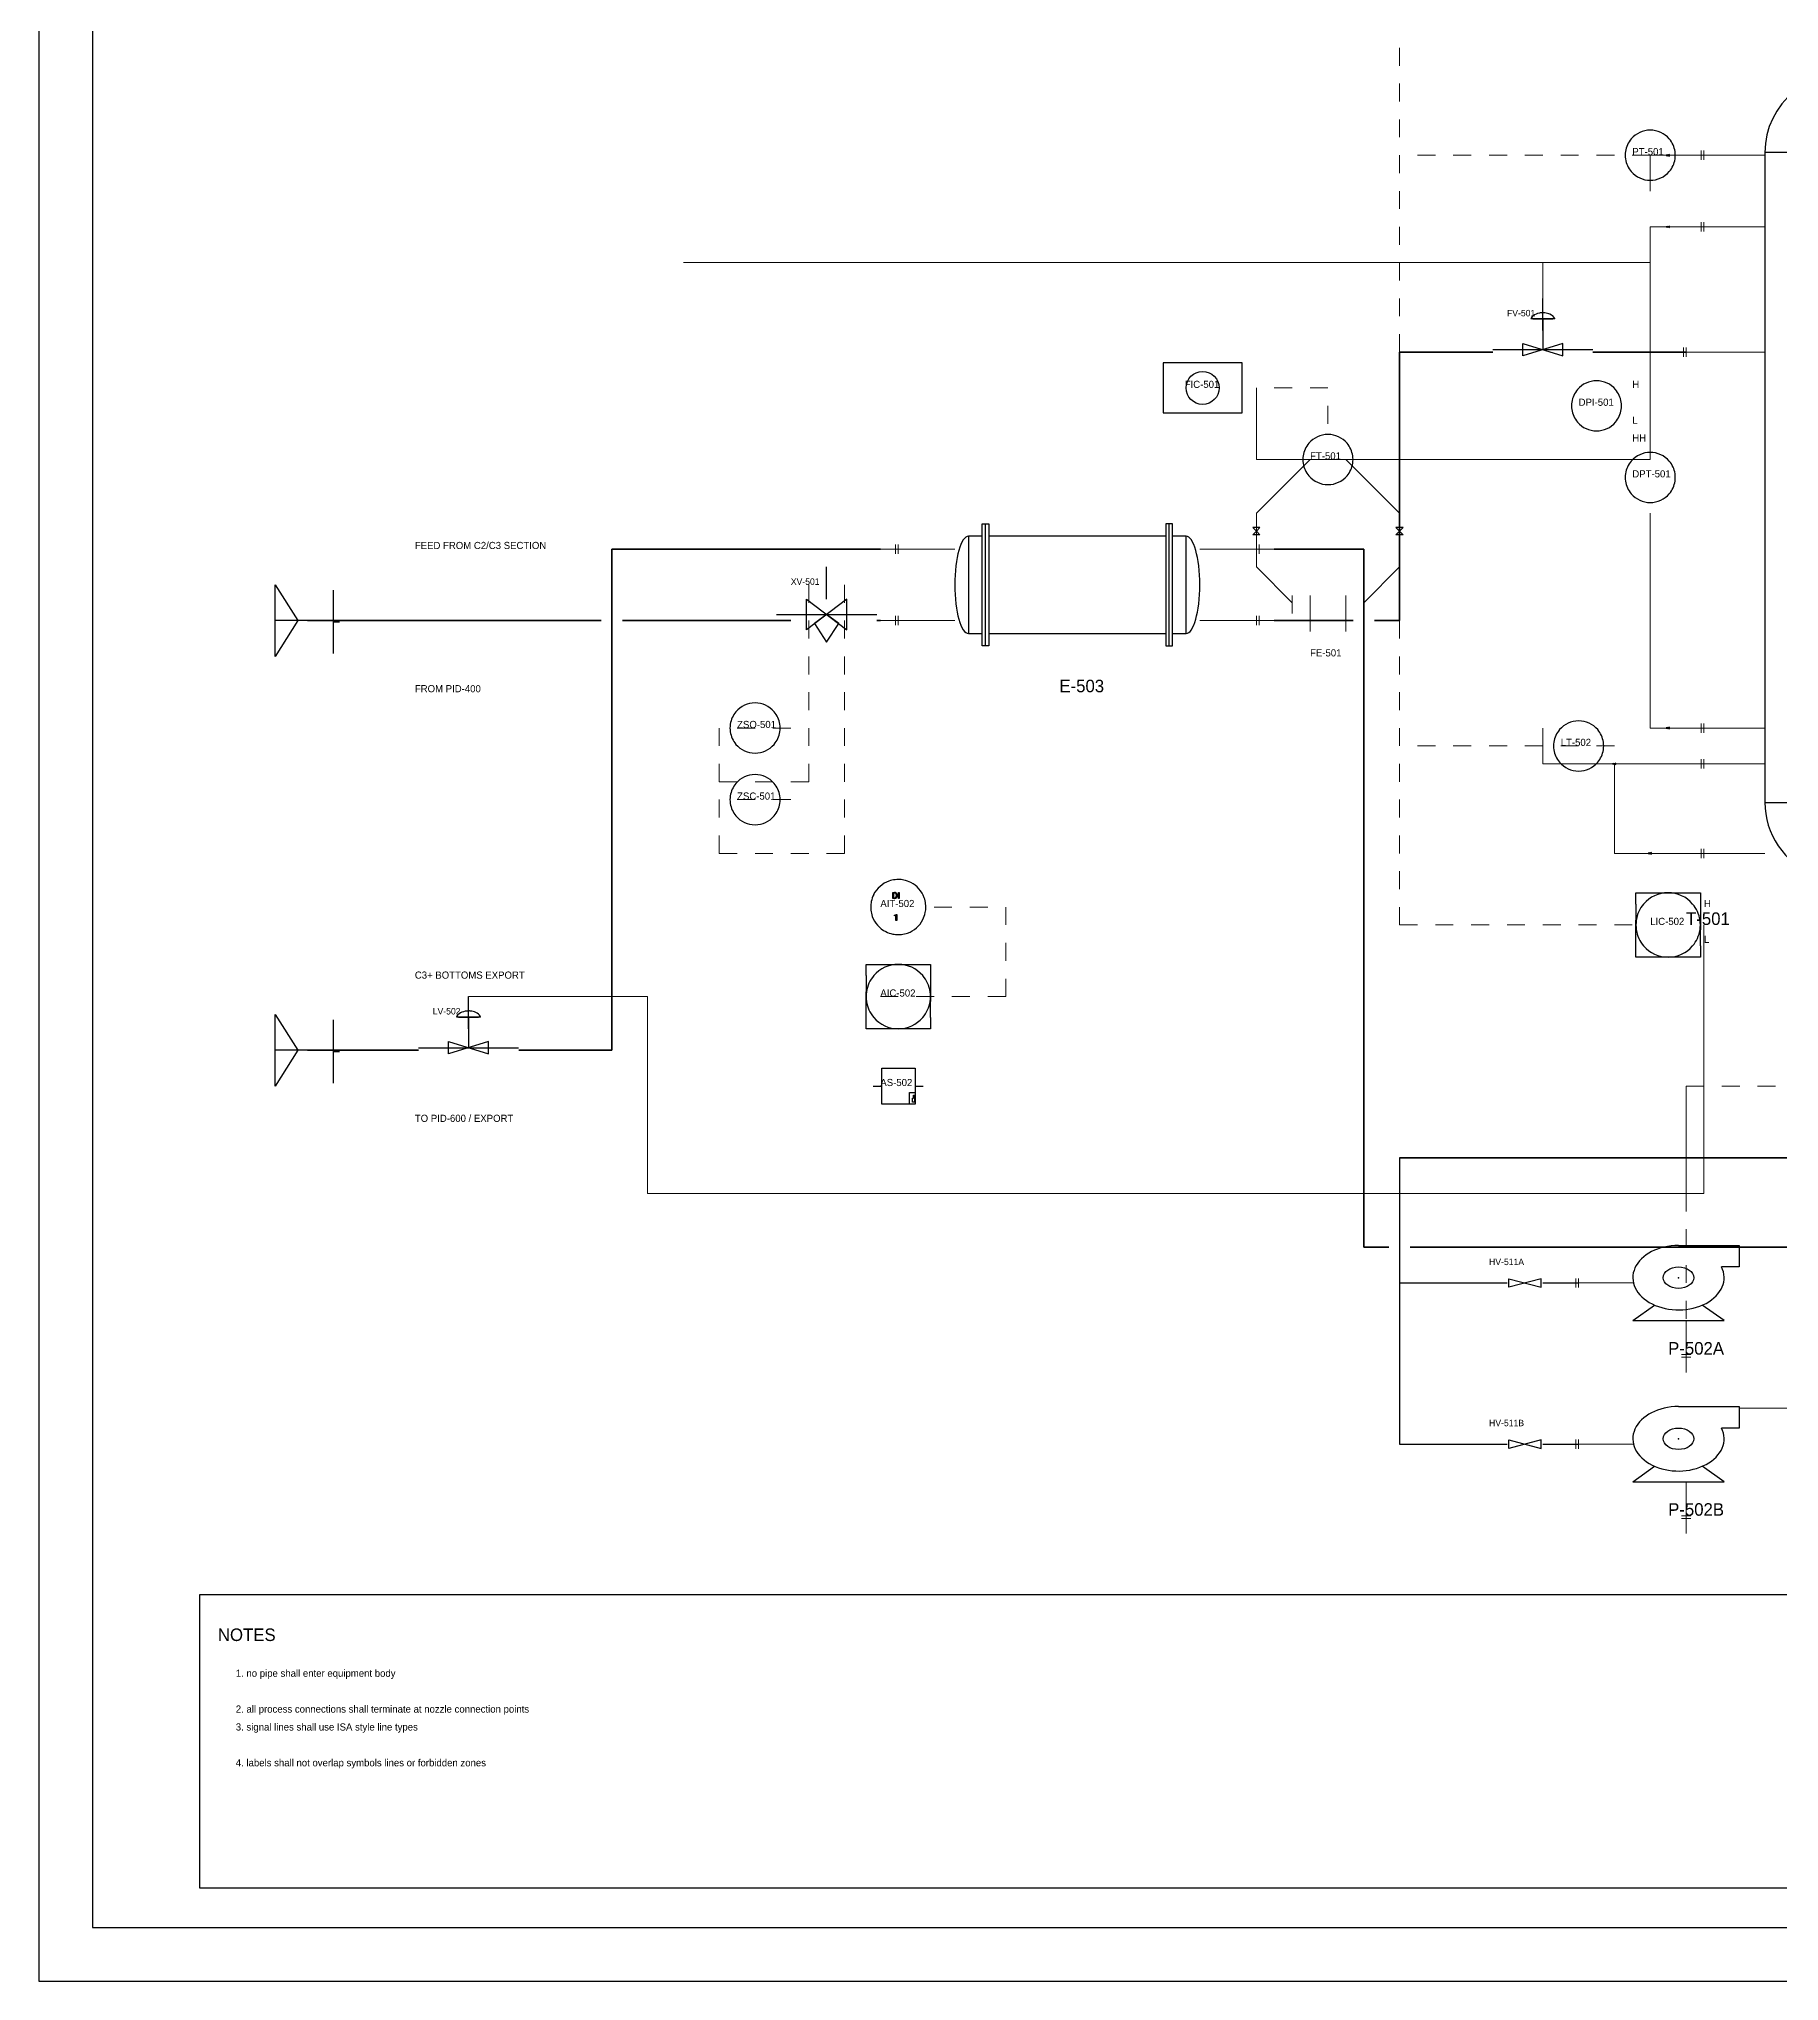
# Model space of a CAD drawing. Header units: metres. Extents: x 10 to 1179, y 10 to 831.
# Drawn here: x 10 to 496, y 10 to 552 of the extents above; entities that cross this region are included whole.
import ezdxf

# ---------------------------------------------------------------- set-up
doc = ezdxf.new("R2010")
doc.units = ezdxf.units.M
for name, color, linetype in [('BORDER', 7, 'Continuous'), ('EQUIPMENT', 7, 'Continuous'), ('IMPULSE_LINE', 8, 'Continuous'), ('INSTRUMENT', 7, 'Continuous'), ('NOZZLES', 7, 'Continuous'), ('PROCESS', 7, 'Continuous'), ('SIGNAL_ELECTRIC', 8, 'Continuous'), ('SIGNAL_PNEUMATIC', 8, 'Continuous'), ('SYMBOLS', 7, 'Continuous'), ('TABLE', 8, 'Continuous'), ('TEXT', 7, 'Continuous'), ('VALVES', 7, 'Continuous')]:
    doc.layers.add(name, color=color, linetype=linetype)

# ---------------------------------------------------------------- blocks, each defined once
blk = doc.blocks.new('YAML_PID_OFFPAGE_CONNECTOR')
at = {"layer": 'DEFAULT_1_2_778'}
for p, q in [((2.649, 0.672), (2.649, -0.731)), ((2.683, -0.03), (3.324, -0.03))]:
    blk.add_line(p, q, dxfattribs=at)
at = {"layer": 'DEFAULT_255_2_778'}
for p, q in [((-3.324, 0), (-3.324, 0.794)), ((-3.324, 0.794), (-0.996, 0)), ((2.497, 0), (-3.324, 0)), ((-0.996, 0), (-3.324, -0.794)), ((-3.324, -0.794), (-3.324, 0))]:
    blk.add_line(p, q, dxfattribs=at)
blk = doc.blocks.new('YAML_PID_DEETHANIZER_COLUMN')
at = {"layer": 'EQUIPMENT'}
blk.add_lwpolyline([(-0.5, -1.875), (0.5, -1.875), (0.5, 1.875), (-0.5, 1.875)], close=True, dxfattribs=at)
for centre, major_axis, start_param, end_param in [((0, 1.875), (-0.5, 0), 3.141593, 6.283185), ((0, -1.875), (0, -0.5), 4.712389, 7.853982)]:
    blk.add_ellipse(centre, major_axis=major_axis, ratio=1, start_param=start_param, end_param=end_param, dxfattribs=at)
blk = doc.blocks.new('YAML_PID_FEED_BOTTOMS_EXCHANGER')
for p, q in [((-1.6875, -0.625), (-1.6875, 0.625)), ((1.6875, -0.625), (1.6875, 0.625))]:
    blk.add_line(p, q)
for points in [[(-1.75, 0.625), (-1.625, 0.625), (-1.625, -0.625), (-1.75, -0.625)], [(1.75, 0.625), (1.625, 0.625), (1.625, -0.625), (1.75, -0.625)]]:
    blk.add_lwpolyline(points, close=True)
at = {"linetype": 'CONTINUOUS'}
for points in [[(-1.75, 0.5), (-2, 0.5), (-2, -0.5)], [(1.625, 0.5), (-1.625, 0.5)], [(1.75, -0.5), (2, -0.5), (2, 0.5), (1.75, 0.5)], [(-2, -0.5), (-1.75, -0.5)], [(-1.625, -0.5), (1.625, -0.5)]]:
    blk.add_lwpolyline(points, dxfattribs=at)
for centre, major_axis in [((-2, 0), (0, -0.5)), ((2, 0), (0, 0.5))]:
    blk.add_ellipse(centre, major_axis=major_axis, ratio=0.5, start_param=3.1415927, end_param=6.2831853)
blk = doc.blocks.new('YAML_PID_CENTRIFUGAL_PUMP')
for points in [[(-0.062, 0.437), (0.437, 0.437), (0.437, 0.187), (0.291, 0.187)], [(-0.438, -0.438), (-0.258, -0.258)], [(0.312, -0.438), (0.133, -0.258)], [(-0.438, -0.438), (0.312, -0.438)]]:
    blk.add_lwpolyline(points)
blk.add_circle((-0.062, 0.062), 0.125)
blk.add_arc((-0.062, 0.062), 0.375, 90, 19.4712)
blk.add_point((-0.062, 0.062))
blk = doc.blocks.new('YAML_PID_SHUTDOWN_VALVE')
at = {"layer": 'DEFAULT_255_2_778'}
for p, q in [((2.65, 1.85), (-2.65, -0.79)), ((-2.65, -0.79), (-2.65, 1.85)), ((-2.65, 1.85), (2.65, -0.79)), ((2.65, -0.79), (2.65, 1.85)), ((-6.61, 0.53), (6.61, 0.53)), ((0, 0.53), (-1.59, -0.26)), ((1.59, -0.26), (0, 0.53)), ((-1.59, -0.26), (0, -1.85)), ((0, -1.85), (1.59, -0.26))]:
    blk.add_line(p, q, dxfattribs=at)
blk = doc.blocks.new('YAML_PID_CONTROL_VALVE')
at = {"layer": 'DEFAULT_255_2_778'}
for p, q in [((1.59, 3.3), (-1.59, 3.3)), ((-1.32, 3.3), (1.32, 3.3)), ((0, 3.3), (0, -3.31)), ((1.59, 3.3), (1.59, 3.3)), ((2.65, -1.99), (-2.65, -4.64)), ((-2.65, -4.64), (-2.65, -1.99)), ((-2.65, -1.99), (2.65, -4.64)), ((2.65, -4.64), (2.65, -1.99)), ((-6.61, -3.31), (6.61, -3.31))]:
    blk.add_line(p, q, dxfattribs=at)
for centre, radius, start, end in [((-0.12, 3.05), 1.49, 139.274, 170.2375), ((0.08, 2.88), 1.75, 107.8085, 139.4549), ((0.03, 3.03), 1.6, 100.7622, 107.7138), ((0.01, 3.18), 1.44, 91.8616, 100.8049), ((0, 3.29), 1.33, 90.0038, 91.7662), ((0, 3.22), 1.41, 80.7831, 89.8951), ((-0.02, 3.11), 1.52, 79.284, 80.8774), ((-0.07, 2.91), 1.72, 54.0163, 78.868), ((0.03, 3), 1.59, 16.9721, 54.9197), ((0.18, 3.07), 1.43, 9.4624, 16.199)]:
    blk.add_arc(centre, radius, start, end, dxfattribs=at)
blk = doc.blocks.new('YAML_PID_MANUAL_BLOCK_VALVE')
blk.add_lwpolyline([(-0.5, -0.3), (-0.5, 0.3), (0.5, -0.3), (0.5, 0.3), (-0.5, -0.3)])
blk = doc.blocks.new('YAML_PID_FIELD_INSTRUMENT')
for start, end in [(40.5416, 139.4584), (171.3731, 188.6269), (139.4584, 171.3731), (8.6269, 40.5416), (351.3731, 8.6269), (188.6269, 220.5416), (220.5416, 319.4584), (319.4584, 351.3731)]:
    blk.add_arc((0, 0), 0.5, start, end)
blk = doc.blocks.new('YAML_PID_DCS_CONTROLLER')
for p, q in [((-0.5, 0.325), (-0.5, 0.075)), ((0.5, 0.325), (0.5, 0.075)), ((-0.5, -0.325), (-0.5, -0.075)), ((0.5, -0.325), (0.5, -0.075))]:
    blk.add_line(p, q)
for points in [[(-0.5, 0.325), (-0.5, 0.5), (0.5, 0.5), (0.5, 0.325)], [(-0.5, -0.075), (-0.5, 0.075)], [(0.5, 0.075), (0.5, -0.075)], [(0.5, -0.325), (0.5, -0.5), (-0.5, -0.5), (-0.5, -0.325)]]:
    blk.add_lwpolyline(points)
for start, end in [(139.4584, 171.3731), (40.5416, 139.4584), (8.6269, 40.5416), (171.3731, 188.6269), (351.3731, 8.6269), (188.6269, 220.5416), (319.4584, 351.3731), (220.5416, 319.4584)]:
    blk.add_arc((0, 0), 0.5, start, end)
blk = doc.blocks.new('YAML_PID_ANALYZER')
at = {"layer": 'DEFAULT_255_1_542'}
for p, q in [((-1.31, 2.06), (-1.31, 3.52)), ((-1.31, 3.52), (-0.9, 3.52)), ((-0.91, 2.06), (-1.31, 2.06)), ((-0.9, 3.37), (-1.12, 3.37)), ((-1.12, 3.37), (-1.12, 2.22)), ((-1.12, 2.22), (-0.92, 2.22)), ((-0.45, 2.75), (-0.45, 2.84)), ((-0.26, 2.84), (-0.26, 2.75)), ((0.05, 2.06), (0.05, 3.52)), ((0.05, 3.52), (0.24, 3.52)), ((0.24, 2.06), (0.05, 2.06)), ((0.24, 3.52), (0.24, 2.06)), ((-0.94, -1.96), (-0.4, -1.76)), ((-0.94, -2.13), (-0.94, -1.96)), ((-0.56, -1.99), (-0.94, -2.13)), ((-0.56, -3.23), (-0.56, -1.99)), ((-0.37, -3.23), (-0.56, -3.23)), ((-0.4, -1.76), (-0.37, -1.76)), ((-0.37, -1.76), (-0.37, -3.23))]:
    blk.add_line(p, q, dxfattribs=at)
for centre, radius, start, end in [((-0.91, 2.8), 0.576, 269.4971, 284.0204), ((-0.92, 2.91), 0.849, 270.4445, 278.451), ((-0.9, 2.79), 0.733, 75.4101, 90.3803), ((-0.9, 2.79), 0.571, 79.2151, 89.7446), ((-0.86, 2.98), 0.385, 40.384, 80.1432), ((-0.88, 2.72), 0.658, 278.1073, 299.0339), ((-0.87, 2.63), 0.399, 283.77, 318.1556), ((-0.87, 2.91), 0.61, 60.1456, 75.189), ((-0.91, 2.66), 0.452, 318.7416, 343.6873), ((-0.85, 2.95), 0.57, 26.5254, 60.1451), ((-0.89, 2.95), 0.426, 26.5778, 40.1533), ((-0.84, 2.64), 0.561, 299.2531, 333.4571), ((-1.01, 2.9), 0.554, 9.6572, 26.1932), ((-1.14, 2.73), 0.688, 343.3325, 355.8548), ((-1.3, 2.84), 0.854, 359.6455, 9.8607), ((-1.4, 2.75), 0.951, 355.4989, 0.0788), ((-0.99, 2.87), 0.729, 7.403, 26.8321), ((-0.96, 2.7), 0.699, 333.0707, 348.7181), ((-1.17, 2.74), 0.91, 348.729, 0.3013), ((-1.19, 2.84), 0.93, 0.1606, 7.7176)]:
    blk.add_arc(centre, radius, start, end, dxfattribs=at)
at = {"layer": 'DEFAULT_255_2_778'}
blk.add_line((-6.61, 0), (-6.61, 0), dxfattribs=at)
for centre, radius, start, end in [((-0.01, 0.01), 6.61, 109.7078, 153.0328), ((-0.02, 0.01), 6.6, 96.3164, 109.6517), ((0, -0.13), 6.74, 89.9875, 96.3278), ((0, -0.08), 6.69, 78.5415, 90.0352), ((0.03, 0.04), 6.57, 63.0463, 78.5245), ((0.01, 0.01), 6.61, 19.7078, 63.0328), ((0.08, 0), 6.69, 168.5415, 180.0352), ((-0.04, 0.03), 6.57, 153.0463, 168.5245), ((0.01, 0.02), 6.6, 6.3164, 19.6517), ((-0.13, 0), 6.74, 359.9875, 6.3278), ((0.13, 0), 6.74, 179.9875, 186.3278), ((-0.01, -0.02), 6.6, 186.3164, 199.6517), ((-0.01, -0.01), 6.61, 199.7078, 243.0328), ((0.01, -0.01), 6.61, 289.7078, 333.0328), ((0.04, -0.03), 6.57, 333.0463, 348.5245), ((-0.08, 0), 6.69, 348.5415, 0.0352), ((-0.03, -0.04), 6.57, 243.0463, 258.5245), ((0, 0.08), 6.69, 258.5415, 270.0352), ((0, 0.13), 6.74, 269.9875, 276.3278), ((0.02, -0.01), 6.6, 276.3164, 289.6517)]:
    blk.add_arc(centre, radius, start, end, dxfattribs=at)
blk = doc.blocks.new('YAML_PID_SAMPLE_POINT')
at = {"layer": 'DEFAULT_255_2_778'}
for p, q in [((-7.97, 0), (-5.32, 0)), ((-5.26, 2.65), (5.33, 2.65)), ((-5.26, -2.65), (-5.26, 2.65)), ((5.32, 0), (7.97, 0)), ((5.33, 2.65), (5.33, -2.65)), ((5.33, -2.65), (-5.26, -2.65)), ((3.61, -0.93), (5.33, -0.93)), ((3.61, -2.65), (3.61, -0.93)), ((5.33, -2.65), (3.61, -2.65)), ((4.53, -2.38), (4.53, -1.77)), ((4.53, -1.77), (4.89, -1.77)), ((4.89, -2.38), (4.53, -2.38)), ((4.89, -1.77), (4.89, -1.32)), ((4.89, -1.32), (5.19, -1.32)), ((5.19, -2.38), (4.89, -2.38)), ((5.19, -1.32), (5.19, -2.38)), ((5.33, -0.93), (5.33, -2.65))]:
    blk.add_line(p, q, dxfattribs=at)

msp = doc.modelspace()

# ---------------------------------------------------------------- linework, layer by layer
at = {"layer": 'BORDER'}
for points in [[(10, 10), (1179, 10), (1179, 831), (10, 831), (10, 10)], [(25, 25), (1164, 25), (1164, 816), (25, 816), (25, 25)]]:
    msp.add_lwpolyline(points, dxfattribs=at)
at = {"layer": 'IMPULSE_LINE', "lineweight": 18}
for p, q in [((470, 520), (460, 520)), ((460, 520), (460, 510)), ((470, 500), (460, 500)), ((460, 500), (460, 440)), ((350, 420), (365, 435)), ((390, 420), (375, 435)), ((350, 405), (350, 420)), ((390, 405), (390, 420)), ((460, 360), (460, 420)), ((360, 395), (350, 405)), ((380, 395), (390, 405)), ((360, 392), (360, 397)), ((380, 392), (380, 397)), ((430, 350), (430, 360)), ((470, 360), (460, 360)), ((470, 350), (430, 350)), ((450, 325), (450, 350)), ((470, 325), (450, 325))]:
    msp.add_line(p, q, dxfattribs=at)
at = {"layer": 'INSTRUMENT'}
for p, q in [((430, 471), (430, 480)), ((230, 396), (230, 405)), ((130, 276), (130, 285))]:
    msp.add_line(p, q, dxfattribs=at)
at = {"layer": 'INSTRUMENT', "lineweight": 18}
for p, q in [((365, 387), (365, 397)), ((375, 387), (375, 397))]:
    msp.add_line(p, q, dxfattribs=at)
at = {"layer": 'INSTRUMENT'}
msp.add_lwpolyline([(324, 448), (346, 448), (346, 462), (324, 462), (324, 448)], dxfattribs=at)
msp.add_circle((335, 455), 4.62, dxfattribs=at)
at = {"layer": 'NOZZLES', "lineweight": 13}
for p, q in [((474.25, 521.3), (474.25, 518.7)), ((475, 521.3), (475, 518.7)), ((492, 520), (470, 520)), ((492, 500), (470, 500)), ((474.25, 501.3), (474.25, 498.7)), ((475, 501.3), (475, 498.7)), ((469.25, 466.3), (469.25, 463.7)), ((470, 466.3), (470, 463.7)), ((492, 465), (470, 465)), ((265.8, 410), (245, 410)), ((249.25, 411.3), (249.25, 408.7)), ((250, 411.3), (250, 408.7)), ((334.2, 410), (355, 410)), ((350, 408.7), (350, 411.3)), ((350.75, 408.7), (350.75, 411.3)), ((249.25, 391.3), (249.25, 388.7)), ((250, 391.3), (250, 388.7)), ((350, 388.7), (350, 391.3)), ((350.75, 388.7), (350.75, 391.3)), ((265.8, 390), (245, 390)), ((334.2, 390), (355, 390)), ((492, 360), (470, 360)), ((474.25, 361.3), (474.25, 358.7)), ((475, 361.3), (475, 358.7)), ((492, 350), (470, 350)), ((474.25, 351.3), (474.25, 348.7)), ((475, 351.3), (475, 348.7)), ((474.25, 326.3), (474.25, 323.7)), ((475, 326.3), (475, 323.7)), ((492, 325), (470, 325)), ((484.88, 215), (500, 215)), ((439.25, 206.3), (439.25, 203.7)), ((440, 206.3), (440, 203.7)), ((455.12, 205), (440, 205)), ((470, 194.5), (470, 180)), ((468.7, 185), (471.3, 185)), ((468.7, 184.25), (471.3, 184.25)), ((484.88, 170), (500, 170)), ((439.25, 161.3), (439.25, 158.7)), ((440, 161.3), (440, 158.7)), ((455.12, 160), (440, 160)), ((470, 149.5), (470, 135)), ((468.7, 140), (471.3, 140)), ((468.7, 139.25), (471.3, 139.25))]:
    msp.add_line(p, q, dxfattribs=at)
at = {"layer": 'PROCESS', "lineweight": 35}
for points in [[(390, 390), (390, 465)], [(390, 465), (416, 465)], [(444, 465), (470, 465)], [(245, 410), (170, 410)], [(170, 410), (170, 270)], [(380, 410), (355, 410)], [(380, 215), (380, 410)], [(85, 390), (167, 390)], [(173, 390), (220, 390)], [(244, 390), (245, 390)], [(355, 390), (377, 390)], [(383, 390), (390, 390)], [(85, 270), (116, 270)], [(144, 270), (170, 270)], [(520, 240), (390, 240)], [(380, 215), (387, 215)], [(393, 215), (527, 215)]]:
    msp.add_lwpolyline(points, dxfattribs=at)
at = {"layer": 'PROCESS', "lineweight": 25}
for points in [[(390, 240), (390, 205)], [(390, 240), (390, 160)], [(390, 205), (420, 205)], [(430, 205), (440, 205)], [(390, 160), (420, 160)], [(430, 160), (440, 160)]]:
    msp.add_lwpolyline(points, dxfattribs=at)
at = {"layer": 'SIGNAL_ELECTRIC', "lineweight": 18}
for p, q in [((390, 545), (390, 550)), ((390, 535), (390, 540)), ((390, 525), (390, 530)), ((390, 515), (390, 520)), ((400, 520), (395, 520)), ((410, 520), (405, 520)), ((420, 520), (415, 520)), ((430, 520), (425, 520)), ((440, 520), (435, 520)), ((450, 520), (445, 520)), ((460, 520), (455, 520)), ((470, 520), (465, 520)), ((390, 505), (390, 510)), ((390, 495), (390, 500)), ((390, 485), (390, 490)), ((390, 475), (390, 480)), ((390, 465), (390, 470)), ((390, 455), (390, 460)), ((360, 455), (355, 455)), ((370, 455), (365, 455)), ((370, 445), (370, 450)), ((390, 445), (390, 450)), ((390, 435), (390, 440)), ((390, 425), (390, 430)), ((390, 415), (390, 420)), ((390, 405), (390, 410)), ((225, 395), (225, 400)), ((235, 395), (235, 400)), ((390, 395), (390, 400)), ((225, 385), (225, 390)), ((235, 385), (235, 390)), ((390, 385), (390, 390)), ((225, 375), (225, 380)), ((235, 375), (235, 380)), ((390, 375), (390, 380)), ((225, 365), (225, 370)), ((235, 365), (235, 370)), ((390, 365), (390, 370)), ((200, 360), (200, 355)), ((210, 360), (205, 360)), ((220, 360), (215, 360)), ((225, 355), (225, 360)), ((235, 355), (235, 360)), ((390, 355), (390, 360)), ((400, 355), (395, 355)), ((410, 355), (405, 355)), ((420, 355), (415, 355)), ((430, 355), (425, 355)), ((440, 355), (435, 355)), ((450, 355), (445, 355)), ((200, 350), (200, 345)), ((225, 345), (225, 350)), ((235, 345), (235, 350)), ((390, 345), (390, 350)), ((200, 345), (205, 345)), ((210, 345), (215, 345)), ((220, 345), (225, 345)), ((200, 340), (200, 335)), ((210, 340), (205, 340)), ((220, 340), (215, 340)), ((235, 335), (235, 340)), ((390, 335), (390, 340)), ((200, 330), (200, 325)), ((235, 325), (235, 330)), ((390, 325), (390, 330)), ((200, 325), (205, 325)), ((210, 325), (215, 325)), ((220, 325), (225, 325)), ((230, 325), (235, 325)), ((390, 315), (390, 320)), ((260, 310), (265, 310)), ((270, 310), (275, 310)), ((280, 310), (280, 305)), ((390, 305), (390, 310)), ((390, 305), (395, 305)), ((400, 305), (405, 305)), ((410, 305), (415, 305)), ((420, 305), (425, 305)), ((430, 305), (435, 305)), ((440, 305), (445, 305)), ((450, 305), (455, 305)), ((280, 300), (280, 295)), ((280, 290), (280, 285)), ((250, 285), (245, 285)), ((260, 285), (255, 285)), ((270, 285), (265, 285)), ((280, 285), (275, 285)), ((470, 255), (470, 260)), ((470, 260), (475, 260)), ((470, 250), (470, 255)), ((480, 260), (485, 260)), ((490, 260), (495, 260)), ((470, 245), (470, 250)), ((470, 240), (470, 245)), ((470, 235), (470, 240)), ((470, 230), (470, 235)), ((470, 225), (470, 230)), ((470, 215), (470, 220)), ((470, 205), (470, 210)), ((470, 195), (470, 200)), ((470, 185), (470, 190))]:
    msp.add_line(p, q, dxfattribs=at)
at = {"layer": 'SIGNAL_PNEUMATIC', "lineweight": 18}
for p, q in [((460, 490), (190, 490)), ((190, 490), (430, 490)), ((205, 490), (210, 490)), ((215, 490), (220, 490)), ((235, 490), (240, 490)), ((245, 490), (250, 490)), ((260, 490), (265, 490)), ((270, 490), (275, 490)), ((290, 490), (295, 490)), ((300, 490), (305, 490)), ((345, 490), (350, 490)), ((355, 490), (360, 490)), ((375, 490), (380, 490)), ((385, 490), (390, 490)), ((400, 490), (405, 490)), ((410, 490), (415, 490)), ((430, 490), (430, 480)), ((440, 490), (445, 490)), ((460, 435), (460, 490)), ((460, 480), (460, 485)), ((350, 455), (350, 435)), ((460, 450), (460, 455)), ((350, 435), (460, 435)), ((365, 435), (370, 435)), ((395, 435), (400, 435)), ((420, 435), (425, 435)), ((450, 435), (455, 435)), ((475, 305), (475, 230)), ((475, 285), (475, 290)), ((180, 285), (130, 285)), ((160, 285), (165, 285)), ((180, 230), (180, 285)), ((180, 275), (180, 280)), ((475, 255), (475, 260)), ((180, 245), (180, 250)), ((475, 230), (180, 230)), ((230, 230), (235, 230)), ((260, 230), (265, 230)), ((285, 230), (290, 230)), ((315, 230), (320, 230)), ((370, 230), (375, 230)), ((400, 230), (405, 230)), ((425, 230), (430, 230)), ((455, 230), (460, 230))]:
    msp.add_line(p, q, dxfattribs=at)
at = {"layer": 'TABLE'}
msp.add_lwpolyline([(55, 118), (615, 118), (615, 36), (55, 36), (55, 118)], dxfattribs=at)
at = {"layer": 'VALVES'}
for points in [[(349, 416), (350, 415), (351, 416), (349, 416)], [(349, 414), (350, 415), (351, 414), (349, 414)], [(389, 416), (390, 415), (391, 416), (389, 416)], [(389, 414), (390, 415), (391, 414), (389, 414)]]:
    msp.add_lwpolyline(points, dxfattribs=at)

# ---------------------------------------------------------------- block references
at = {"layer": 'SYMBOLS'}
for name, p, xscale, yscale in [('YAML_PID_DEETHANIZER_COLUMN', (520, 430), 56, 48.421052631578945), ('YAML_PID_FIELD_INSTRUMENT', (460, 520), 14, 14), ('YAML_PID_MANUAL_BLOCK_VALVE', (465, 520), 0.75, 0.75), ('YAML_PID_MANUAL_BLOCK_VALVE', (465, 500), 0.75, 0.75), ('YAML_PID_CONTROL_VALVE', (430, 470), 2.1165301000816377, 1.294311383901137), ('YAML_PID_FIELD_INSTRUMENT', (445, 450), 14, 14), ('YAML_PID_FIELD_INSTRUMENT', (370, 435), 14, 14), ('YAML_PID_FIELD_INSTRUMENT', (460, 430), 14, 14), ('YAML_PID_FEED_BOTTOMS_EXCHANGER', (300, 400), 15.2, 27.2), ('YAML_PID_OFFPAGE_CONNECTOR', (85, 390), 2.707727610906041, 12.59842519685039), ('YAML_PID_SHUTDOWN_VALVE', (230, 390), 2.1165301000816377, 3.2396607038551637), ('YAML_PID_FIELD_INSTRUMENT', (210, 360), 14, 14), ('YAML_PID_FIELD_INSTRUMENT', (440, 355), 14, 14), ('YAML_PID_MANUAL_BLOCK_VALVE', (465, 360), 0.75, 0.75), ('YAML_PID_MANUAL_BLOCK_VALVE', (450, 350), 0.75, 0.75), ('YAML_PID_FIELD_INSTRUMENT', (210, 340), 14, 14), ('YAML_PID_MANUAL_BLOCK_VALVE', (460, 325), 0.75, 0.75), ('YAML_PID_ANALYZER', (250, 310), 1.1638494030954656, 1.1638494030954656), ('YAML_PID_DCS_CONTROLLER', (465, 305), 18, 18), ('YAML_PID_DCS_CONTROLLER', (250, 285), 18, 18), ('YAML_PID_OFFPAGE_CONNECTOR', (85, 270), 2.707727610906041, 12.59842519685039), ('YAML_PID_CONTROL_VALVE', (130, 275), 2.1165301000816377, 1.294311383901137), ('YAML_PID_SAMPLE_POINT', (250, 260), 0.8782329952136302, 1.8897518755787364), ('YAML_PID_CENTRIFUGAL_PUMP', (470, 205), 34, 24), ('YAML_PID_MANUAL_BLOCK_VALVE', (425, 205), 9, 4), ('YAML_PID_CENTRIFUGAL_PUMP', (470, 160), 34, 24), ('YAML_PID_MANUAL_BLOCK_VALVE', (425, 160), 9, 4)]:
    msp.add_blockref(name, p, dxfattribs=dict(at, xscale=xscale, yscale=yscale))

# ---------------------------------------------------------------- texts
at = {"layer": 'TEXT'}
for s, height, p in [('PT-501', 2, (455, 520)), ('FV-501', 1.8, (420, 475)), ('FIC-501', 2, (330, 455)), ('H', 2, (455, 455)), ('DPI-501', 2, (440, 450)), ('L', 2, (455, 445)), ('HH', 2, (455, 440)), ('FT-501', 2, (365, 435)), ('DPT-501', 2, (455, 430)), ('FEED FROM C2/C3 SECTION', 2, (115, 410)), ('XV-501', 1.8, (220, 400)), ('FE-501', 2, (365, 380)), ('FROM PID-400', 2, (115, 370)), ('E-503', 3.5, (295, 370)), ('ZSO-501', 2, (205, 360)), ('LT-502', 2, (435, 355)), ('ZSC-501', 2, (205, 340)), ('AIT-502', 2, (245, 310)), ('H', 2, (475, 310)), ('LIC-502', 2, (460, 305)), ('T-501', 3.5, (470, 305)), ('L', 2, (475, 300)), ('C3+ BOTTOMS EXPORT', 2, (115, 290)), ('AIC-502', 2, (245, 285)), ('LV-502', 1.8, (120, 280)), ('AS-502', 2, (245, 260)), ('TO PID-600 / EXPORT', 2, (115, 250)), ('HV-511A', 1.8, (415, 210)), ('P-502A', 3.5, (465, 185)), ('HV-511B', 1.8, (415, 165)), ('P-502B', 3.5, (465, 140)), ('NOTES', 3.5, (60, 105)), ('1. no pipe shall enter equipment body', 2, (65, 95)), ('2. all process connections shall terminate at nozzle connection points', 2, (65, 85)), ('3. signal lines shall use ISA style line types', 2, (65, 80)), ('4. labels shall not overlap symbols lines or forbidden zones', 2, (65, 70))]:
    msp.add_text(s, height=height, dxfattribs=at).set_placement(p)

doc.saveas('drawing.dxf')
